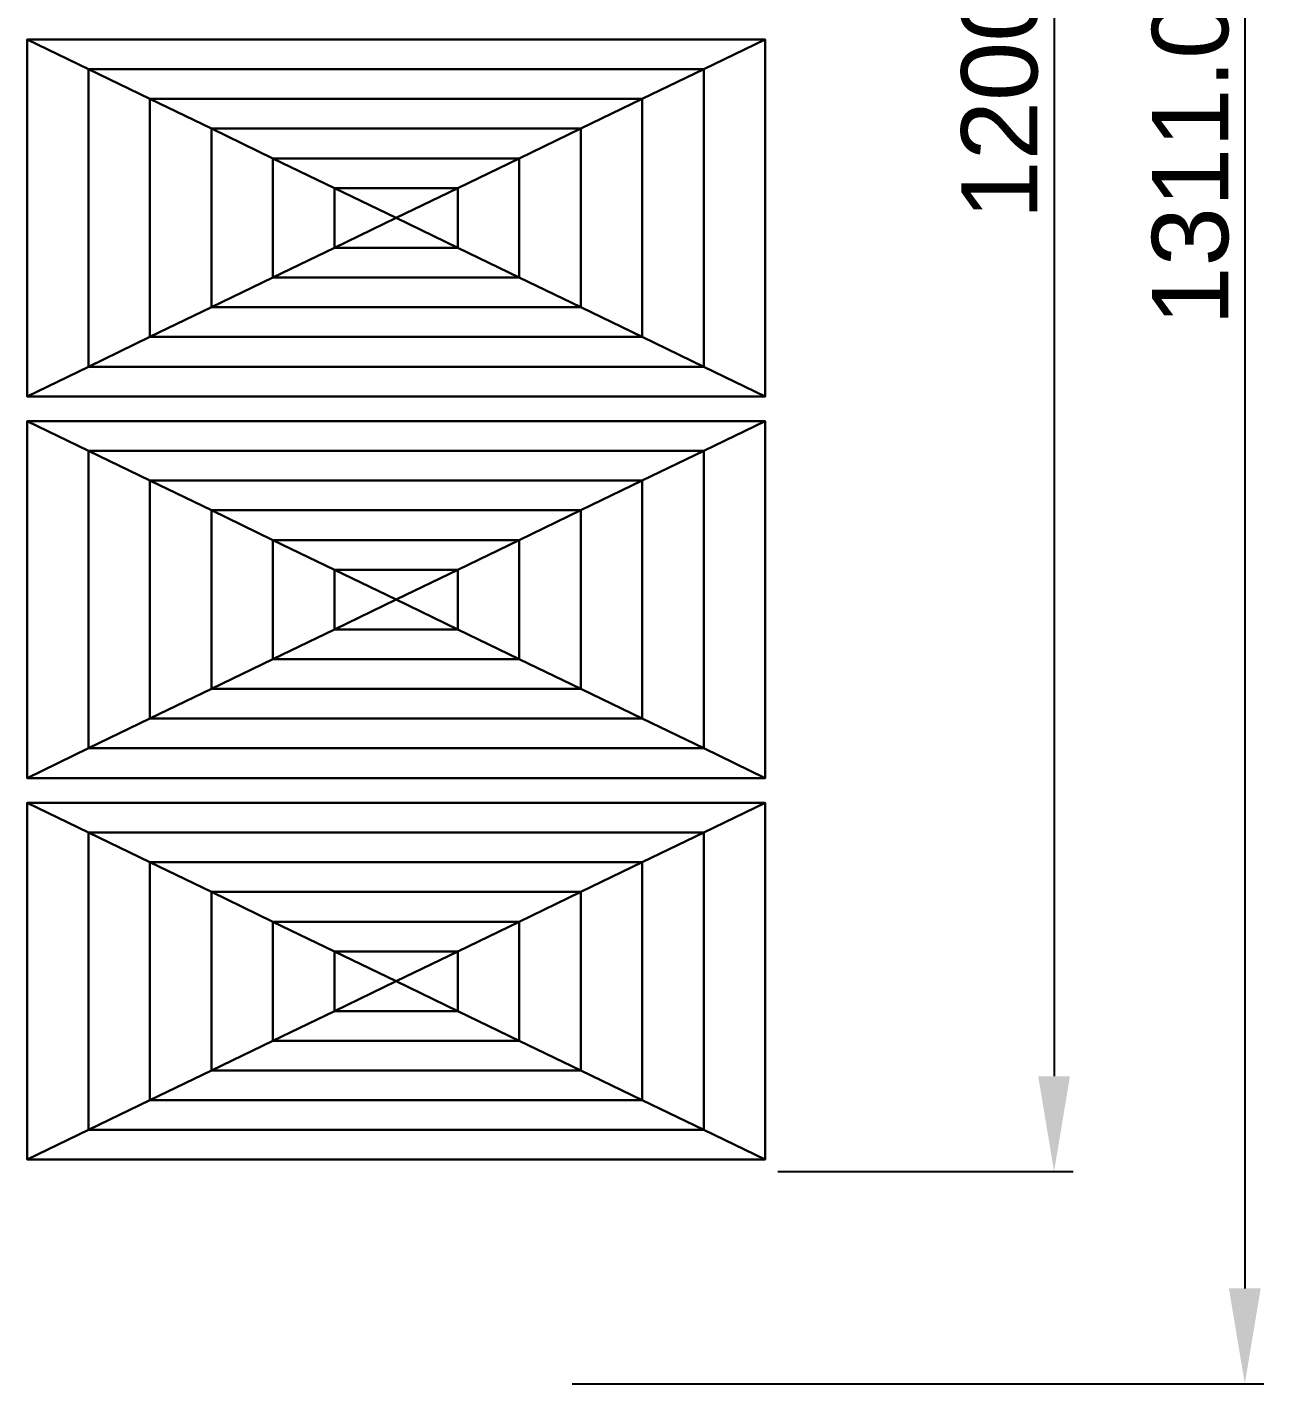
# Model space of a CAD drawing. Header units: millimetres. Extents: x -3476 to -2187, y 91 to 1832.
# Drawn here: x -2835 to -2187, y 321 to 1032 of the extents above; entities that cross this region are included whole.
import ezdxf

# ---------------------------------------------------------------- set-up
doc = ezdxf.new("R2010")
doc.units = ezdxf.units.MM
doc.layers.add('Default', color=7, linetype='Continuous')
doc.styles.add('Arial Regular', font='arial.ttf')
doc.dimstyles.new('Template Millimeter Small', dxfattribs={"dimscale": 10, "dimtxt": 4, "dimasz": 5, "dimexe": 1, "dimexo": 0.5, "dimgap": 0.8, "dimtad": 1, "dimtoh": 1, "dimzin": 1, "dimdsep": 46, "dimtxsty": 'Arial Regular', "dimcen": 2.5, "dimadec": 1, "dimazin": 1, "dimtfac": 1, "dimtdec": 4, "dimtix": 1, "dimtofl": 0, "dimtmove": 1, "dimatfit": 3, "dimldrblk": 'OPEN90', "dimfxl": 1, "dimtolj": 1, "dimtzin": 1, "dimarcsym": 0})

# ---------------------------------------------------------------- blocks, each defined once
blk = doc.blocks.new('*D11')
at = {"layer": 'Default', "color": 0, "lineweight": -2, "transparency": 16777216}
for p, q in [((-2441.873608873117, 1632.428201000544), (-2286.873608873117, 1632.428201000544)), ((-2296.873608873117, 1582.428201000544), (-2296.873608873117, 482.6530747347187)), ((-2441.64873513885, 432.6530747347188), (-2286.873608873117, 432.6530747347187))]:
    blk.add_line(p, q, dxfattribs=at)
at = {"layer": 'Default', "color": 0, "transparency": 16777216}
for points in [[(-2288.540275539783, 1582.428201000544), (-2305.20694220645, 1582.428201000544), (-2296.873608873117, 1632.428201000544)], [(-2305.20694220645, 482.6530747347187), (-2288.540275539783, 482.6530747347187), (-2296.873608873117, 432.6530747347187)]]:
    blk.add_solid(points, dxfattribs=at)
at = {"layer": 'Defpoints', "color": 0, "transparency": 16777216}
for p in [(-2446.873608873117, 1632.428201000544), (-2446.64873513885, 432.6530747347188), (-2296.873608873117, 432.6530747347187)]:
    blk.add_point(p, dxfattribs=at)
at = {"layer": 'Default', "color": 0, "transparency": 16777216, "insert": (-2325.293608873117, 1032.540637867631), "char_height": 40, "attachment_point": 5, "rotation": 90, "style": 'Arial Regular'}
blk.add_mtext('\\A1;1200.00', dxfattribs=at)
blk = doc.blocks.new('*D12')
at = {"layer": 'Default', "color": 0, "lineweight": -2, "transparency": 16777216}
for p, q in [((-2441.873608873117, 1632.428201000544), (-2186.873608873117, 1632.428201000544)), ((-2196.873608873117, 1582.428201000544), (-2196.873608873117, 371.428201000519)), ((-2549.517792301063, 321.428201000519), (-2186.873608873117, 321.428201000519))]:
    blk.add_line(p, q, dxfattribs=at)
at = {"layer": 'Default', "color": 0, "transparency": 16777216}
for points in [[(-2188.540275539783, 1582.428201000544), (-2205.20694220645, 1582.428201000544), (-2196.873608873117, 1632.428201000544)], [(-2205.20694220645, 371.428201000519), (-2188.540275539783, 371.428201000519), (-2196.873608873117, 321.428201000519)]]:
    blk.add_solid(points, dxfattribs=at)
at = {"layer": 'Defpoints', "color": 0, "transparency": 16777216}
for p in [(-2446.873608873117, 1632.428201000544), (-2554.517792301063, 321.428201000519), (-2196.873608873117, 321.428201000519)]:
    blk.add_point(p, dxfattribs=at)
at = {"layer": 'Default', "color": 0, "transparency": 16777216, "insert": (-2225.293608873117, 976.9282010005313), "char_height": 40, "attachment_point": 5, "rotation": 90, "style": 'Arial Regular'}
blk.add_mtext('\\A1;1311.00', dxfattribs=at)

msp = doc.modelspace()

# ---------------------------------------------------------------- dimensions: what is measured, and where the dimension line sits
at = {"layer": 'Default'}
dim = msp.add_linear_dim(base=(-2196.873608873117, 321.428201000519, 709.1422596857678), p1=(-2446.873608873117, 1632.428201000544, 709.1422596857678), p2=(-2554.517792301063, 321.428201000519, 709.1422596857678), angle=90, dimstyle='Template Millimeter Small', override={"dimscale": 10, "dimtxt": 4, "dimasz": 5, "dimexe": 1, "dimexo": 0.5, "dimgap": 0.8, "dimtad": 1, "dimtih": 0, "dimtoh": 0, "dimdec": 2, "dimzin": 1, "dimtxsty": 'Arial Regular', "dimsah": 0, "dimcen": 2.5, "dimadec": 1, "dimazin": 1, "dimtix": 0, "dimtmove": 0, "dimtzin": 1}, dxfattribs=at)
dim.commit()
dim.dimension.update_dxf_attribs({"geometry": '*D12', "text_midpoint": (-2225.293608873117, 976.9282010005313, 709.1422596857678)})
dim = msp.add_linear_dim(base=(-2296.873608873117, 432.6530747347187, 709.1422596857678), p1=(-2446.873608873117, 1632.428201000544, 709.1422596857678), p2=(-2446.64873513885, 432.6530747347188, 709.1422596857678), angle=90, text='1200.00', dimstyle='Template Millimeter Small', override={"dimscale": 10, "dimtxt": 4, "dimasz": 5, "dimexe": 1, "dimexo": 0.5, "dimgap": 0.8, "dimtad": 1, "dimtih": 0, "dimtoh": 0, "dimdec": 2, "dimzin": 1, "dimtxsty": 'Arial Regular', "dimsah": 0, "dimcen": 2.5, "dimadec": 1, "dimazin": 1, "dimtix": 0, "dimtmove": 0, "dimtzin": 1}, dxfattribs=at)
dim.commit()
dim.dimension.update_dxf_attribs({"geometry": '*D11', "text_midpoint": (-2325.293608873117, 1032.540637867631, 709.1422596857678)})

# ---------------------------------------------------------------- meshes
mesh = msp.add_polyface(dxfattribs=at)
corners = [(-2641.845780860735, 932.4277010732385, 721.6422596857535), (-2674.127103018385, 948.0285000973345, 721.5821365454192), (-2706.40390393557, 963.6271141129127, 720.9790871499151), (-2738.668781654633, 979.2199659290054, 719.8332497950557), (-2770.914336952199, 994.8034796760894, 718.144887252836), (-2803.133175036099, 1010.374081626094, 715.9143867112086), (-2835.317907241129, 1025.928201012, 713.1422596852369), (-2641.845780860138, 932.4277010729402, 721.6422596857535), (-2609.564458702851, 948.0285000968652, 721.5821365454265), (-2577.28765778603, 963.6271141122652, 720.9790871499515), (-2545.022780067338, 979.2199659281869, 719.8332497951358), (-2512.777224770136, 994.8034796750999, 718.144887252967), (-2480.558386686607, 1010.374081624936, 715.9143867113978), (-2448.37365448194, 1025.928201010665, 713.1422596855061)]
mesh.append_faces([[corners[k] for k in face] for face in [(0, 1, 8, 7), (1, 2, 9, 8), (2, 3, 10, 9), (3, 4, 11, 10), (4, 5, 12, 11), (5, 6, 13, 12)]])
mesh = msp.add_polyface(dxfattribs=at)
corners = [(-2641.845780860735, 932.4277010732385, 721.6422596857535), (-2674.127103018385, 948.0285000973345, 721.5821365454192), (-2706.40390393557, 963.6271141129127, 720.9790871499151), (-2738.668781654633, 979.2199659290054, 719.8332497950557), (-2770.914336952199, 994.8034796760894, 718.144887252836), (-2803.133175036099, 1010.374081626094, 715.9143867112086), (-2835.317907241129, 1025.928201012, 713.1422596852369), (-2641.845780858377, 932.428700939161, 721.642259685739), (-2674.127103016348, 916.8279019149086, 721.582136545441), (-2706.403903933853, 901.2292878991739, 720.979087149959), (-2738.668781653221, 885.6364360829248, 719.8332497951142), (-2770.914336951108, 870.0529223356843, 718.1448872529018), (-2803.133175035327, 854.482320385523, 715.9143867112598), (-2835.317907240664, 838.928200999464, 713.1422596852808)]
mesh.append_faces([[corners[k] for k in face] for face in [(0, 1, 8, 7), (1, 2, 9, 8), (2, 3, 10, 9), (3, 4, 11, 10), (4, 5, 12, 11), (5, 6, 13, 12)]])
mesh = msp.add_polyface(dxfattribs=at)
corners = [(-2641.845735247975, 932.4287009394229, 691.6422596857979), (-2674.127057405654, 916.827901915316, 691.7023828260885), (-2706.403858322868, 901.2292878997196, 692.3054322215414), (-2738.668736041953, 885.6364360836087, 693.4512695763572), (-2770.914291339548, 870.0529223365065, 695.1396321185259), (-2803.13312942347, 854.4823203864835, 697.370132660117), (-2835.317861628529, 838.9282010005627, 700.1422596860375), (-2641.845735250216, 932.4277010729402, 691.6422596857833), (-2674.127057407502, 948.0285000968615, 691.7023828261104), (-2706.403858324324, 963.6271141122579, 692.3054322215853), (-2738.668736043022, 979.219965928176, 693.4512695764008), (-2770.914291340217, 994.8034796750853, 695.1396321185696), (-2803.133129423761, 1010.374081624916, 697.3701326601388), (-2835.31786162842, 1025.92820101064, 700.1422596860305)]
mesh.append_faces([[corners[k] for k in face] for face in [(0, 1, 8, 7), (1, 2, 9, 8), (2, 3, 10, 9), (3, 4, 11, 10), (4, 5, 12, 11), (5, 6, 13, 12)]])
mesh = msp.add_polyface(dxfattribs=at)
corners = [(-2641.845735249619, 932.4277010732385, 691.6422596857833), (-2609.564413091968, 948.0285000973381, 691.7023828261176), (-2577.287612174783, 963.62711411292, 692.3054322216219), (-2545.022734455735, 979.2199659290163, 693.4512695764813), (-2512.777179158162, 994.803479676104, 695.139632118701), (-2480.558341074262, 1010.374081626114, 697.3701326603284), (-2448.373608869239, 1025.928201012026, 700.1422596863003), (-2641.845735250216, 932.4277010729402, 691.6422596857833), (-2674.127057407502, 948.0285000968615, 691.7023828261104), (-2706.403858324324, 963.6271141122579, 692.3054322215853), (-2738.668736043022, 979.219965928176, 693.4512695764008), (-2770.914291340217, 994.8034796750853, 695.1396321185696), (-2803.133129423761, 1010.374081624916, 697.3701326601388), (-2835.31786162842, 1025.92820101064, 700.1422596860305)]
mesh.append_faces([[corners[k] for k in face] for face in [(0, 1, 8, 7), (1, 2, 9, 8), (2, 3, 10, 9), (3, 4, 11, 10), (4, 5, 12, 11), (5, 6, 13, 12)]])
mesh = msp.add_polyface(dxfattribs=at)
corners = [(-2641.845780862372, 932.4287009394229, 721.642259685739), (-2609.564458704699, 916.8279019153197, 721.5821365454483), (-2577.287657787485, 901.2292878997268, 720.9790871499952), (-2545.022780068393, 885.6364360836196, 719.8332497951797), (-2512.777224770791, 870.0529223365211, 718.1448872530109), (-2480.558386686869, 854.4823203865035, 715.9143867114199), (-2448.373654481809, 838.9282010005882, 713.1422596854991), (-2641.845780860138, 932.4277010729402, 721.6422596857535), (-2609.564458702851, 948.0285000968652, 721.5821365454265), (-2577.28765778603, 963.6271141122652, 720.9790871499515), (-2545.022780067338, 979.2199659281869, 719.8332497951358), (-2512.777224770136, 994.8034796750999, 718.144887252967), (-2480.558386686607, 1010.374081624936, 715.9143867113978), (-2448.37365448194, 1025.928201010665, 713.1422596855061)]
mesh.append_faces([[corners[k] for k in face] for face in [(0, 1, 8, 7), (1, 2, 9, 8), (2, 3, 10, 9), (3, 4, 11, 10), (4, 5, 12, 11), (5, 6, 13, 12)]])
mesh = msp.add_polyface(dxfattribs=at)
corners = [(-2641.845735249619, 932.4277010732385, 691.6422596857833), (-2609.564413091968, 948.0285000973381, 691.7023828261176), (-2577.287612174783, 963.62711411292, 692.3054322216219), (-2545.022734455735, 979.2199659290163, 693.4512695764813), (-2512.777179158162, 994.803479676104, 695.139632118701), (-2480.558341074262, 1010.374081626114, 697.3701326603284), (-2448.373608869239, 1025.928201012026, 700.1422596863003), (-2641.845735251976, 932.428700939161, 691.6422596857979), (-2609.564413094005, 916.8279019149122, 691.7023828260958), (-2577.2876121765, 901.2292878991811, 692.305432221578), (-2545.022734457125, 885.6364360829357, 693.4512695764231), (-2512.777179159239, 870.0529223356989, 695.1396321186355), (-2480.558341075011, 854.4823203855431, 697.3701326602775), (-2448.373608869675, 838.9282009994895, 700.1422596862565)]
mesh.append_faces([[corners[k] for k in face] for face in [(0, 1, 8, 7), (1, 2, 9, 8), (2, 3, 10, 9), (3, 4, 11, 10), (4, 5, 12, 11), (5, 6, 13, 12)]])
mesh = msp.add_polyface(dxfattribs=at)
corners = [(-2641.845780858377, 932.428700939161, 721.642259685739), (-2674.127103016348, 916.8279019149086, 721.582136545441), (-2706.403903933853, 901.2292878991739, 720.979087149959), (-2738.668781653221, 885.6364360829248, 719.8332497951142), (-2770.914336951108, 870.0529223356843, 718.1448872529018), (-2803.133175035327, 854.482320385523, 715.9143867112598), (-2835.317907240664, 838.928200999464, 713.1422596852808), (-2641.845780862372, 932.4287009394229, 721.642259685739), (-2609.564458704699, 916.8279019153197, 721.5821365454483), (-2577.287657787485, 901.2292878997268, 720.9790871499952), (-2545.022780068393, 885.6364360836196, 719.8332497951797), (-2512.777224770791, 870.0529223365211, 718.1448872530109), (-2480.558386686869, 854.4823203865035, 715.9143867114199), (-2448.373654481809, 838.9282010005882, 713.1422596854991)]
mesh.append_faces([[corners[k] for k in face] for face in [(0, 1, 8, 7), (1, 2, 9, 8), (2, 3, 10, 9), (3, 4, 11, 10), (4, 5, 12, 11), (5, 6, 13, 12)]])
mesh = msp.add_polyface(dxfattribs=at)
corners = [(-2641.845735251976, 932.428700939161, 691.6422596857979), (-2609.564413094005, 916.8279019149122, 691.7023828260958), (-2577.2876121765, 901.2292878991811, 692.305432221578), (-2545.022734457125, 885.6364360829357, 693.4512695764231), (-2512.777179159239, 870.0529223356989, 695.1396321186355), (-2480.558341075011, 854.4823203855431, 697.3701326602775), (-2448.373608869675, 838.9282009994895, 700.1422596862565), (-2641.845735247975, 932.4287009394229, 691.6422596857979), (-2674.127057405654, 916.827901915316, 691.7023828260885), (-2706.403858322868, 901.2292878997196, 692.3054322215414), (-2738.668736041953, 885.6364360836087, 693.4512695763572), (-2770.914291339548, 870.0529223365065, 695.1396321185259), (-2803.13312942347, 854.4823203864835, 697.370132660117), (-2835.317861628529, 838.9282010005627, 700.1422596860375)]
mesh.append_faces([[corners[k] for k in face] for face in [(0, 1, 8, 7), (1, 2, 9, 8), (2, 3, 10, 9), (3, 4, 11, 10), (4, 5, 12, 11), (5, 6, 13, 12)]])
mesh = msp.add_polyface(dxfattribs=at)
corners = [(-2641.84578086072, 732.4277010725473, 721.6422596857537), (-2674.127103018371, 748.0285000966433, 721.5821365454194), (-2706.403903935556, 763.6271141122215, 720.9790871499154), (-2738.668781654618, 779.2199659283142, 719.833249795056), (-2770.914336952192, 794.8034796753982, 718.1448872528363), (-2803.133175036084, 810.374081625403, 715.9143867112089), (-2835.317907241115, 825.9282010113093, 713.1422596852371), (-2641.845780860123, 732.427701072249, 721.6422596857537), (-2609.564458702836, 748.028500096174, 721.5821365454267), (-2577.287657786015, 763.627114111574, 720.9790871499517), (-2545.022780067331, 779.2199659274957, 719.833249795136), (-2512.777224770121, 794.8034796744087, 718.1448872529672), (-2480.558386686593, 810.3740816242444, 715.914386711398), (-2448.373654481926, 825.9282010099741, 713.1422596855064)]
mesh.append_faces([[corners[k] for k in face] for face in [(0, 1, 8, 7), (1, 2, 9, 8), (2, 3, 10, 9), (3, 4, 11, 10), (4, 5, 12, 11), (5, 6, 13, 12)]])
mesh = msp.add_polyface(dxfattribs=at)
corners = [(-2641.84578086072, 732.4277010725473, 721.6422596857537), (-2674.127103018371, 748.0285000966433, 721.5821365454194), (-2706.403903935556, 763.6271141122215, 720.9790871499154), (-2738.668781654618, 779.2199659283142, 719.833249795056), (-2770.914336952192, 794.8034796753982, 718.1448872528363), (-2803.133175036084, 810.374081625403, 715.9143867112089), (-2835.317907241115, 825.9282010113093, 713.1422596852371), (-2641.845780858363, 732.4287009384698, 721.6422596857392), (-2674.127103016333, 716.8279019142174, 721.5821365454412), (-2706.403903933839, 701.2292878984827, 720.979087149959), (-2738.668781653207, 685.6364360822336, 719.8332497951142), (-2770.9143369511, 670.0529223349931, 718.1448872529018), (-2803.133175035313, 654.4823203848318, 715.91438671126), (-2835.317907240649, 638.9282009987728, 713.142259685281)]
mesh.append_faces([[corners[k] for k in face] for face in [(0, 1, 8, 7), (1, 2, 9, 8), (2, 3, 10, 9), (3, 4, 11, 10), (4, 5, 12, 11), (5, 6, 13, 12)]])
mesh = msp.add_polyface(dxfattribs=at)
corners = [(-2641.845735247967, 732.4287009387317, 691.6422596857979), (-2674.12705740564, 716.8279019146248, 691.7023828260885), (-2706.403858322854, 701.2292878990283, 692.3054322215414), (-2738.668736041946, 685.6364360829175, 693.4512695763572), (-2770.914291339534, 670.0529223358153, 695.1396321185259), (-2803.133129423462, 654.4823203857923, 697.370132660117), (-2835.317861628515, 638.9282009998715, 700.1422596860377), (-2641.845735250201, 732.427701072249, 691.6422596857833), (-2674.127057407488, 748.0285000961703, 691.7023828261104), (-2706.403858324309, 763.6271141115667, 692.3054322215851), (-2738.668736043008, 779.2199659274847, 693.4512695764008), (-2770.91429134021, 794.8034796743941, 695.1396321185696), (-2803.133129423746, 810.3740816242243, 697.3701326601388), (-2835.317861628413, 825.9282010099487, 700.1422596860305)]
mesh.append_faces([[corners[k] for k in face] for face in [(0, 1, 8, 7), (1, 2, 9, 8), (2, 3, 10, 9), (3, 4, 11, 10), (4, 5, 12, 11), (5, 6, 13, 12)]])
mesh = msp.add_polyface(dxfattribs=at)
corners = [(-2641.845735249604, 732.4277010725473, 691.6422596857833), (-2609.564413091954, 748.0285000966469, 691.7023828261179), (-2577.287612174769, 763.6271141122288, 692.3054322216219), (-2545.022734455721, 779.2199659283251, 693.4512695764813), (-2512.777179158147, 794.8034796754127, 695.139632118701), (-2480.558341074255, 810.3740816254231, 697.3701326603284), (-2448.373608869224, 825.9282010113347, 700.1422596863003), (-2641.845735250201, 732.427701072249, 691.6422596857833), (-2674.127057407488, 748.0285000961703, 691.7023828261104), (-2706.403858324309, 763.6271141115667, 692.3054322215851), (-2738.668736043008, 779.2199659274847, 693.4512695764008), (-2770.91429134021, 794.8034796743941, 695.1396321185696), (-2803.133129423746, 810.3740816242243, 697.3701326601388), (-2835.317861628413, 825.9282010099487, 700.1422596860305)]
mesh.append_faces([[corners[k] for k in face] for face in [(0, 1, 8, 7), (1, 2, 9, 8), (2, 3, 10, 9), (3, 4, 11, 10), (4, 5, 12, 11), (5, 6, 13, 12)]])
mesh = msp.add_polyface(dxfattribs=at)
corners = [(-2641.845780862364, 732.4287009387317, 721.6422596857392), (-2609.564458704685, 716.8279019146285, 721.5821365454485), (-2577.28765778747, 701.2292878990356, 720.9790871499954), (-2545.022780068379, 685.6364360829284, 719.8332497951797), (-2512.777224770776, 670.0529223358299, 718.1448872530109), (-2480.558386686855, 654.4823203858123, 715.9143867114199), (-2448.373654481795, 638.928200999897, 713.1422596854991), (-2641.845780860123, 732.427701072249, 721.6422596857537), (-2609.564458702836, 748.028500096174, 721.5821365454267), (-2577.287657786015, 763.627114111574, 720.9790871499517), (-2545.022780067331, 779.2199659274957, 719.833249795136), (-2512.777224770121, 794.8034796744087, 718.1448872529672), (-2480.558386686593, 810.3740816242444, 715.914386711398), (-2448.373654481926, 825.9282010099741, 713.1422596855064)]
mesh.append_faces([[corners[k] for k in face] for face in [(0, 1, 8, 7), (1, 2, 9, 8), (2, 3, 10, 9), (3, 4, 11, 10), (4, 5, 12, 11), (5, 6, 13, 12)]])
mesh = msp.add_polyface(dxfattribs=at)
corners = [(-2641.845735249604, 732.4277010725473, 691.6422596857833), (-2609.564413091954, 748.0285000966469, 691.7023828261179), (-2577.287612174769, 763.6271141122288, 692.3054322216219), (-2545.022734455721, 779.2199659283251, 693.4512695764813), (-2512.777179158147, 794.8034796754127, 695.139632118701), (-2480.558341074255, 810.3740816254231, 697.3701326603284), (-2448.373608869224, 825.9282010113347, 700.1422596863003), (-2641.845735251962, 732.4287009384698, 691.6422596857979), (-2609.564413093991, 716.827901914221, 691.7023828260958), (-2577.287612176486, 701.2292878984899, 692.305432221578), (-2545.022734457118, 685.6364360822445, 693.4512695764231), (-2512.777179159224, 670.0529223350077, 695.1396321186355), (-2480.558341075004, 654.4823203848518, 697.3701326602775), (-2448.373608869661, 638.9282009987983, 700.1422596862565)]
mesh.append_faces([[corners[k] for k in face] for face in [(0, 1, 8, 7), (1, 2, 9, 8), (2, 3, 10, 9), (3, 4, 11, 10), (4, 5, 12, 11), (5, 6, 13, 12)]])
mesh = msp.add_polyface(dxfattribs=at)
corners = [(-2641.845780858363, 732.4287009384698, 721.6422596857392), (-2674.127103016333, 716.8279019142174, 721.5821365454412), (-2706.403903933839, 701.2292878984827, 720.979087149959), (-2738.668781653207, 685.6364360822336, 719.8332497951142), (-2770.9143369511, 670.0529223349931, 718.1448872529018), (-2803.133175035313, 654.4823203848318, 715.91438671126), (-2835.317907240649, 638.9282009987728, 713.142259685281), (-2641.845780862364, 732.4287009387317, 721.6422596857392), (-2609.564458704685, 716.8279019146285, 721.5821365454485), (-2577.28765778747, 701.2292878990356, 720.9790871499954), (-2545.022780068379, 685.6364360829284, 719.8332497951797), (-2512.777224770776, 670.0529223358299, 718.1448872530109), (-2480.558386686855, 654.4823203858123, 715.9143867114199), (-2448.373654481795, 638.928200999897, 713.1422596854991)]
mesh.append_faces([[corners[k] for k in face] for face in [(0, 1, 8, 7), (1, 2, 9, 8), (2, 3, 10, 9), (3, 4, 11, 10), (4, 5, 12, 11), (5, 6, 13, 12)]])
mesh = msp.add_polyface(dxfattribs=at)
corners = [(-2641.845735251962, 732.4287009384698, 691.6422596857979), (-2609.564413093991, 716.827901914221, 691.7023828260958), (-2577.287612176486, 701.2292878984899, 692.305432221578), (-2545.022734457118, 685.6364360822445, 693.4512695764231), (-2512.777179159224, 670.0529223350077, 695.1396321186355), (-2480.558341075004, 654.4823203848518, 697.3701326602775), (-2448.373608869661, 638.9282009987983, 700.1422596862565), (-2641.845735247967, 732.4287009387317, 691.6422596857979), (-2674.12705740564, 716.8279019146248, 691.7023828260885), (-2706.403858322854, 701.2292878990283, 692.3054322215414), (-2738.668736041946, 685.6364360829175, 693.4512695763572), (-2770.914291339534, 670.0529223358153, 695.1396321185259), (-2803.133129423462, 654.4823203857923, 697.370132660117), (-2835.317861628515, 638.9282009998715, 700.1422596860377)]
mesh.append_faces([[corners[k] for k in face] for face in [(0, 1, 8, 7), (1, 2, 9, 8), (2, 3, 10, 9), (3, 4, 11, 10), (4, 5, 12, 11), (5, 6, 13, 12)]])
mesh = msp.add_polyface(dxfattribs=at)
corners = [(-2641.845780860705, 532.4277010725473, 721.6422596857537), (-2674.127103018356, 548.0285000966433, 721.5821365454194), (-2706.403903935541, 563.6271141122215, 720.9790871499154), (-2738.668781654604, 579.2199659283142, 719.833249795056), (-2770.914336952177, 594.8034796753982, 718.1448872528363), (-2803.13317503607, 610.374081625403, 715.9143867112089), (-2835.3179072411, 625.9282010113093, 713.1422596852371), (-2641.845780860109, 532.427701072249, 721.6422596857537), (-2609.564458702822, 548.028500096174, 721.5821365454267), (-2577.287657786001, 563.627114111574, 720.9790871499517), (-2545.022780067309, 579.2199659274957, 719.833249795136), (-2512.777224770107, 594.8034796744087, 718.1448872529672), (-2480.558386686578, 610.3740816242444, 715.914386711398), (-2448.373654481911, 625.9282010099741, 713.1422596855061)]
mesh.append_faces([[corners[k] for k in face] for face in [(0, 1, 8, 7), (1, 2, 9, 8), (2, 3, 10, 9), (3, 4, 11, 10), (4, 5, 12, 11), (5, 6, 13, 12)]])
mesh = msp.add_polyface(dxfattribs=at)
corners = [(-2641.845780860705, 532.4277010725473, 721.6422596857537), (-2674.127103018356, 548.0285000966433, 721.5821365454194), (-2706.403903935541, 563.6271141122215, 720.9790871499154), (-2738.668781654604, 579.2199659283142, 719.833249795056), (-2770.914336952177, 594.8034796753982, 718.1448872528363), (-2803.13317503607, 610.374081625403, 715.9143867112089), (-2835.3179072411, 625.9282010113093, 713.1422596852371), (-2641.845780858348, 532.4287009384698, 721.6422596857392), (-2674.127103016319, 516.8279019142174, 721.5821365454412), (-2706.403903933824, 501.2292878984827, 720.979087149959), (-2738.668781653192, 485.6364360822336, 719.8332497951142), (-2770.914336951078, 470.0529223349931, 718.1448872529018), (-2803.133175035298, 454.4823203848318, 715.9143867112598), (-2835.317907240635, 438.9282009987728, 713.1422596852808)]
mesh.append_faces([[corners[k] for k in face] for face in [(0, 1, 8, 7), (1, 2, 9, 8), (2, 3, 10, 9), (3, 4, 11, 10), (4, 5, 12, 11), (5, 6, 13, 12)]])
mesh = msp.add_polyface(dxfattribs=at)
corners = [(-2641.845735247953, 532.4287009387317, 691.6422596857979), (-2674.127057405625, 516.8279019146248, 691.7023828260883), (-2706.403858322839, 501.2292878990283, 692.3054322215414), (-2738.668736041924, 485.6364360829175, 693.4512695763572), (-2770.914291339519, 470.0529223358153, 695.1396321185259), (-2803.133129423441, 454.4823203857923, 697.370132660117), (-2835.3178616285, 438.9282009998715, 700.1422596860375), (-2641.845735250186, 532.427701072249, 691.6422596857833), (-2674.127057407473, 548.0285000961703, 691.7023828261104), (-2706.403858324295, 563.6271141115667, 692.3054322215853), (-2738.668736042993, 579.2199659274847, 693.4512695764008), (-2770.914291340196, 594.8034796743941, 695.1396321185696), (-2803.133129423732, 610.3740816242243, 697.3701326601388), (-2835.317861628399, 625.9282010099487, 700.1422596860305)]
mesh.append_faces([[corners[k] for k in face] for face in [(0, 1, 8, 7), (1, 2, 9, 8), (2, 3, 10, 9), (3, 4, 11, 10), (4, 5, 12, 11), (5, 6, 13, 12)]])
mesh = msp.add_polyface(dxfattribs=at)
corners = [(-2641.84573524959, 532.4277010725473, 691.6422596857833), (-2609.564413091939, 548.0285000966469, 691.7023828261179), (-2577.287612174754, 563.6271141122288, 692.3054322216219), (-2545.022734455706, 579.2199659283251, 693.4512695764813), (-2512.777179158133, 594.8034796754127, 695.139632118701), (-2480.558341074233, 610.3740816254231, 697.3701326603286), (-2448.373608869209, 625.9282010113347, 700.1422596863001), (-2641.845735250186, 532.427701072249, 691.6422596857833), (-2674.127057407473, 548.0285000961703, 691.7023828261104), (-2706.403858324295, 563.6271141115667, 692.3054322215853), (-2738.668736042993, 579.2199659274847, 693.4512695764008), (-2770.914291340196, 594.8034796743941, 695.1396321185696), (-2803.133129423732, 610.3740816242243, 697.3701326601388), (-2835.317861628399, 625.9282010099487, 700.1422596860305)]
mesh.append_faces([[corners[k] for k in face] for face in [(0, 1, 8, 7), (1, 2, 9, 8), (2, 3, 10, 9), (3, 4, 11, 10), (4, 5, 12, 11), (5, 6, 13, 12)]])
mesh = msp.add_polyface(dxfattribs=at)
corners = [(-2641.84578086235, 532.4287009387317, 721.6422596857392), (-2609.56445870467, 516.8279019146285, 721.5821365454485), (-2577.287657787456, 501.2292878990356, 720.9790871499954), (-2545.022780068364, 485.6364360829284, 719.8332497951797), (-2512.777224770762, 470.0529223358299, 718.1448872530109), (-2480.55838668684, 454.4823203858123, 715.9143867114199), (-2448.37365448178, 438.9282009998969, 713.1422596854991), (-2641.845780860109, 532.427701072249, 721.6422596857537), (-2609.564458702822, 548.028500096174, 721.5821365454267), (-2577.287657786001, 563.627114111574, 720.9790871499517), (-2545.022780067309, 579.2199659274957, 719.833249795136), (-2512.777224770107, 594.8034796744087, 718.1448872529672), (-2480.558386686578, 610.3740816242444, 715.914386711398), (-2448.373654481911, 625.9282010099741, 713.1422596855061)]
mesh.append_faces([[corners[k] for k in face] for face in [(0, 1, 8, 7), (1, 2, 9, 8), (2, 3, 10, 9), (3, 4, 11, 10), (4, 5, 12, 11), (5, 6, 13, 12)]])
mesh = msp.add_polyface(dxfattribs=at)
corners = [(-2641.84573524959, 532.4277010725473, 691.6422596857833), (-2609.564413091939, 548.0285000966469, 691.7023828261179), (-2577.287612174754, 563.6271141122288, 692.3054322216219), (-2545.022734455706, 579.2199659283251, 693.4512695764813), (-2512.777179158133, 594.8034796754127, 695.139632118701), (-2480.558341074233, 610.3740816254231, 697.3701326603286), (-2448.373608869209, 625.9282010113347, 700.1422596863001), (-2641.845735251947, 532.4287009384698, 691.6422596857979), (-2609.564413093976, 516.827901914221, 691.7023828260958), (-2577.287612176471, 501.2292878984899, 692.3054322215783), (-2545.022734457096, 485.6364360822445, 693.4512695764231), (-2512.777179159209, 470.0529223350077, 695.1396321186355), (-2480.558341074982, 454.4823203848518, 697.3701326602775), (-2448.373608869646, 438.9282009987983, 700.1422596862565)]
mesh.append_faces([[corners[k] for k in face] for face in [(0, 1, 8, 7), (1, 2, 9, 8), (2, 3, 10, 9), (3, 4, 11, 10), (4, 5, 12, 11), (5, 6, 13, 12)]])
mesh = msp.add_polyface(dxfattribs=at)
corners = [(-2641.845780858348, 532.4287009384698, 721.6422596857392), (-2674.127103016319, 516.8279019142174, 721.5821365454412), (-2706.403903933824, 501.2292878984827, 720.979087149959), (-2738.668781653192, 485.6364360822336, 719.8332497951142), (-2770.914336951078, 470.0529223349931, 718.1448872529018), (-2803.133175035298, 454.4823203848318, 715.9143867112598), (-2835.317907240635, 438.9282009987728, 713.1422596852808), (-2641.84578086235, 532.4287009387317, 721.6422596857392), (-2609.56445870467, 516.8279019146285, 721.5821365454485), (-2577.287657787456, 501.2292878990356, 720.9790871499954), (-2545.022780068364, 485.6364360829284, 719.8332497951797), (-2512.777224770762, 470.0529223358299, 718.1448872530109), (-2480.55838668684, 454.4823203858123, 715.9143867114199), (-2448.37365448178, 438.9282009998969, 713.1422596854991)]
mesh.append_faces([[corners[k] for k in face] for face in [(0, 1, 8, 7), (1, 2, 9, 8), (2, 3, 10, 9), (3, 4, 11, 10), (4, 5, 12, 11), (5, 6, 13, 12)]])
mesh = msp.add_polyface(dxfattribs=at)
corners = [(-2641.845735251947, 532.4287009384698, 691.6422596857979), (-2609.564413093976, 516.827901914221, 691.7023828260958), (-2577.287612176471, 501.2292878984899, 692.3054322215783), (-2545.022734457096, 485.6364360822445, 693.4512695764231), (-2512.777179159209, 470.0529223350077, 695.1396321186355), (-2480.558341074982, 454.4823203848518, 697.3701326602775), (-2448.373608869646, 438.9282009987983, 700.1422596862565), (-2641.845735247953, 532.4287009387317, 691.6422596857979), (-2674.127057405625, 516.8279019146248, 691.7023828260883), (-2706.403858322839, 501.2292878990283, 692.3054322215414), (-2738.668736041924, 485.6364360829175, 693.4512695763572), (-2770.914291339519, 470.0529223358153, 695.1396321185259), (-2803.133129423441, 454.4823203857923, 697.370132660117), (-2835.3178616285, 438.9282009998715, 700.1422596860375)]
mesh.append_faces([[corners[k] for k in face] for face in [(0, 1, 8, 7), (1, 2, 9, 8), (2, 3, 10, 9), (3, 4, 11, 10), (4, 5, 12, 11), (5, 6, 13, 12)]])

doc.saveas('drawing.dxf')
